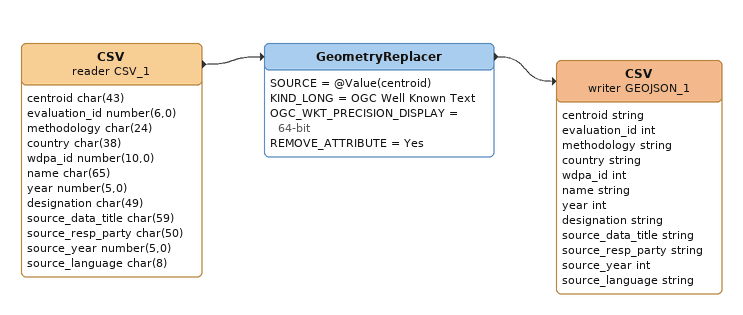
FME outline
CSV (reader CSV_1)
    attributes: centroid char(43), evaluation_id number(6,0), methodology char(24), country char(38), wdpa_id number(10,0), name char(65), year number(5,0), designation char(49), source_data_title char(59), source_resp_party char(50), source_year number(5,0), source_language char(8)
    -> GeometryReplacer
GeometryReplacer
    SOURCE = @Value(centroid)
    KIND_LONG = OGC Well Known Text
    OGC_WKT_PRECISION_DISPLAY = 64-bit
    REMOVE_ATTRIBUTE = Yes
    -> CSV (writer GEOJSON_1)
CSV (writer GEOJSON_1)
    attributes: centroid string, evaluation_id int, methodology string, country string, wdpa_id int, name string, year int, designation string, source_data_title string, source_resp_party string, source_year int, source_language string
